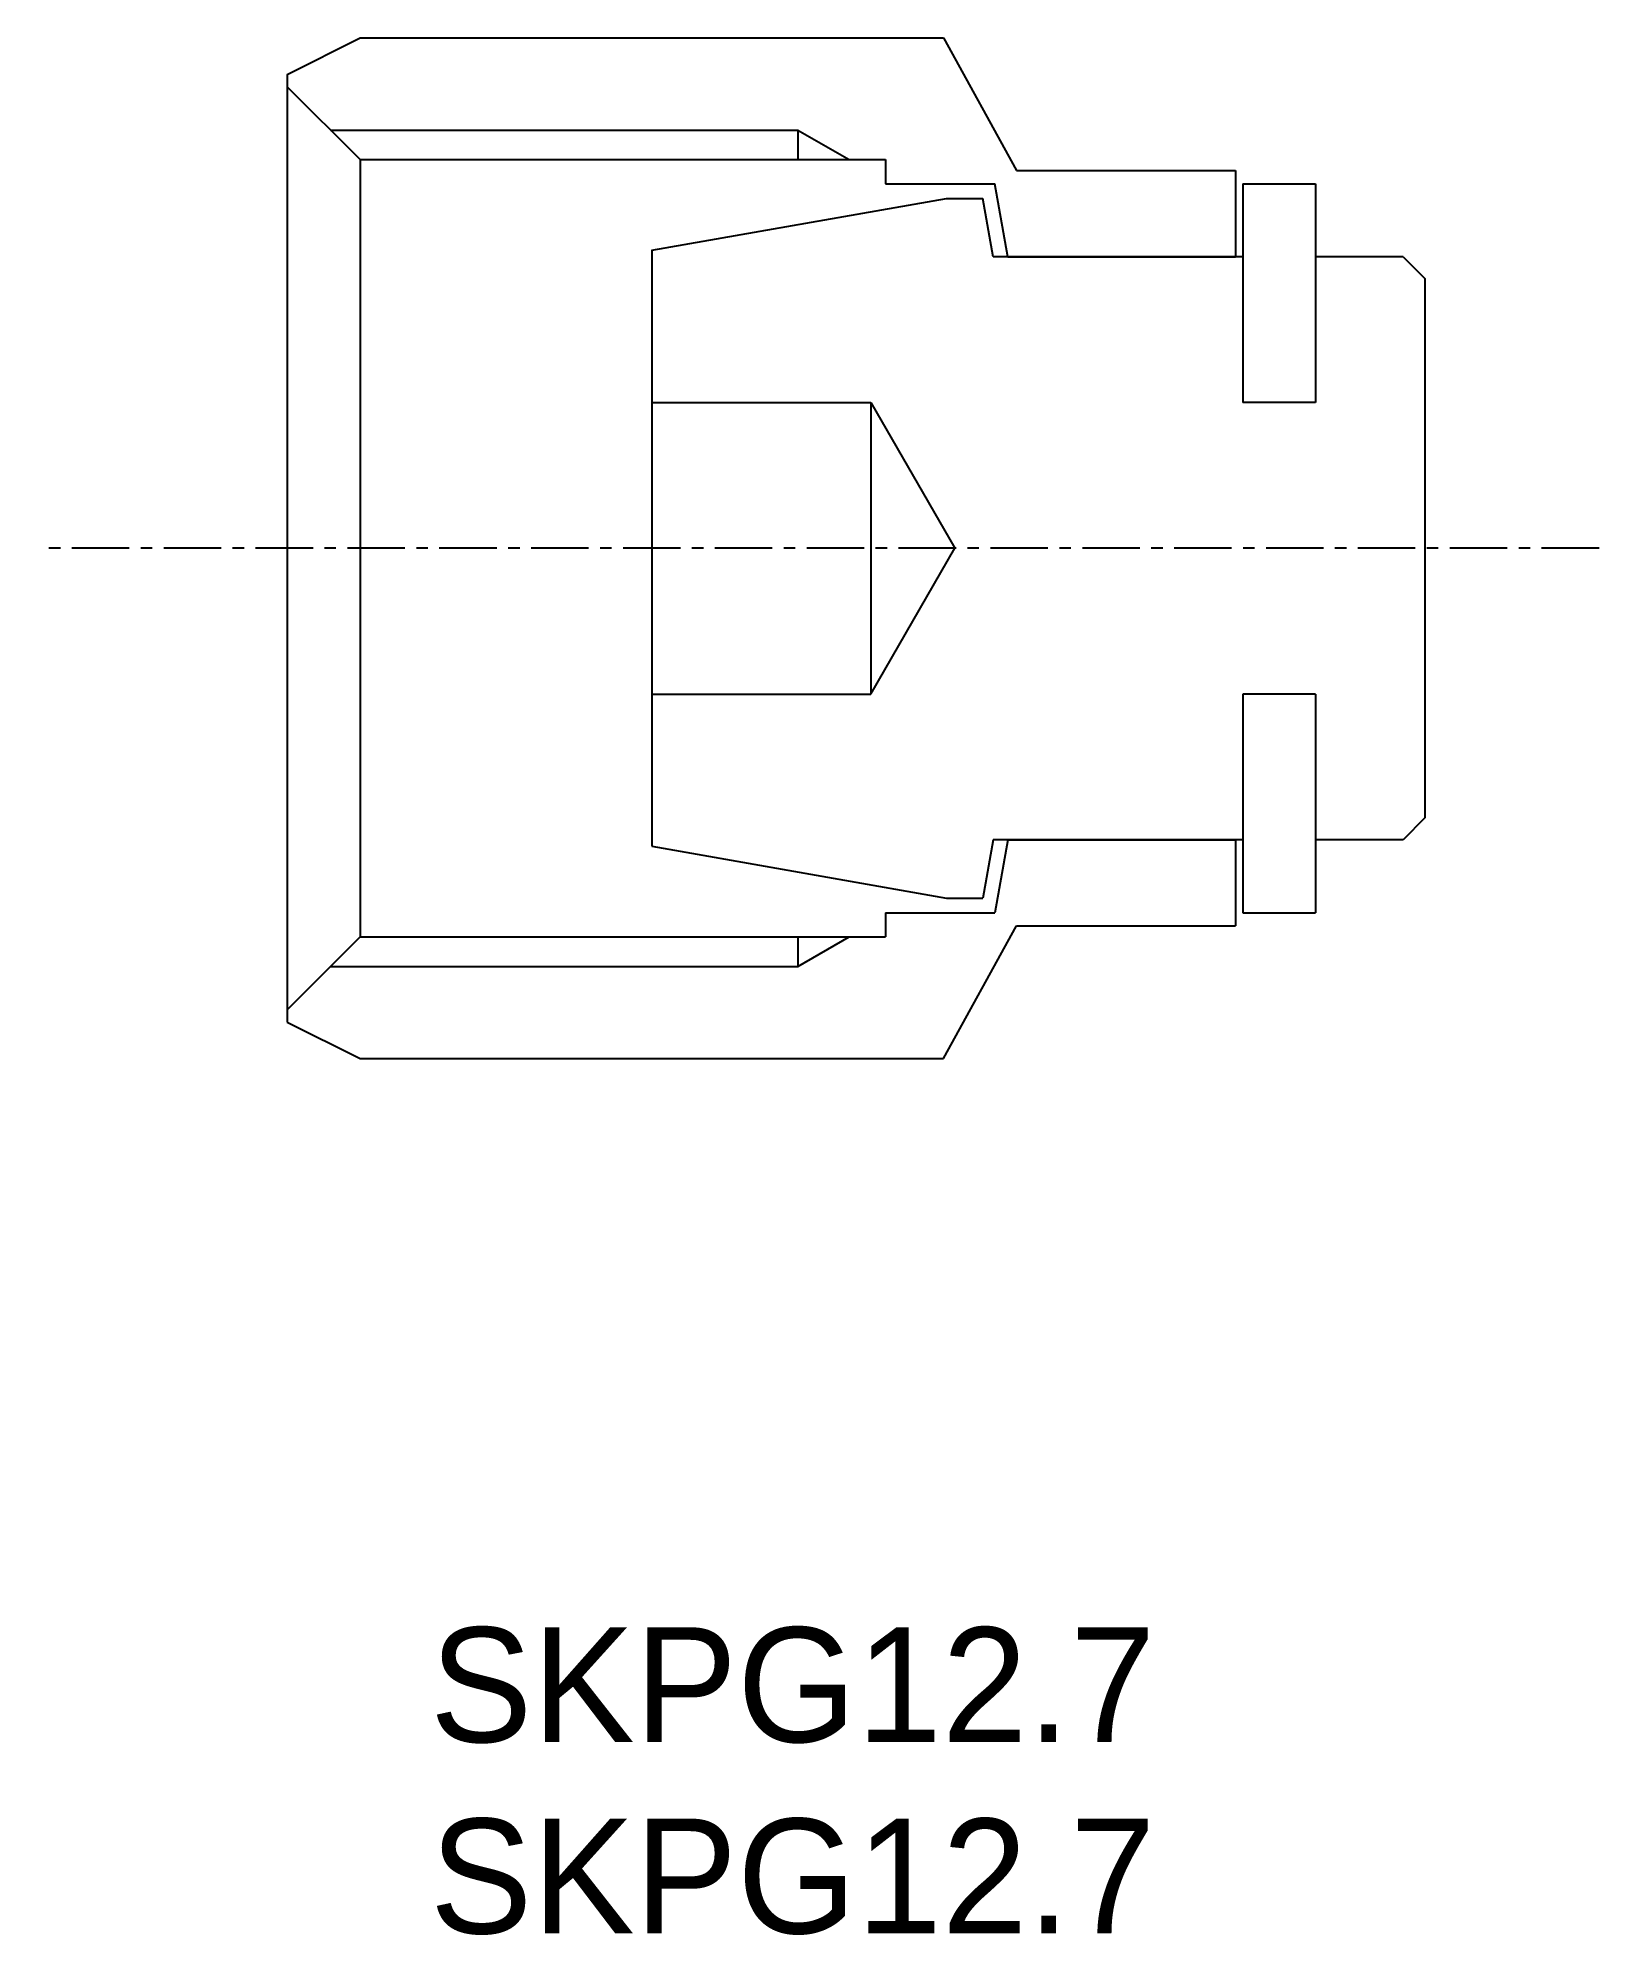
# Model space of a CAD drawing. Extents: x -294.1 to -260.1, y 92.7 to 134.
import ezdxf

# ---------------------------------------------------------------- set-up
doc = ezdxf.new("R2010")
doc.units = 0
doc.linetypes.add('CENTER', pattern=[2, 1.25, -0.25, 0.25, -0.25])
doc.layers.get('0').update_dxf_attribs({"linetype": 'CONTINUOUS'})
doc.layers.add('CENTER', color=1, linetype='CENTER')

msp = doc.modelspace()

# ---------------------------------------------------------------- linework, layer by layer
at = {"color": 7, "linetype": 'CONTINUOUS'}
for p, q in [((-288.661, 133.23), (-287.073, 134.024)), ((-287.073, 134.024), (-274.371, 134.024)), ((-274.371, 134.024), (-272.783, 131.135)), ((-288.661, 133.23), (-288.661, 130.203)), ((-287.073, 131.373), (-288.661, 132.961)), ((-277.546, 132.018), (-277.546, 131.373)), ((-287.073, 131.373), (-275.636, 131.373)), ((-287.073, 131.373), (-287.073, 114.444)), ((-275.636, 131.373), (-275.636, 130.846)), ((-272.783, 131.135), (-268.019, 131.135)), ((-268.019, 131.135), (-268.019, 129.259)), ((-275.636, 130.846), (-273.254, 130.846)), ((-272.974, 129.259), (-273.254, 130.846)), ((-267.86, 130.846), (-266.272, 130.846)), ((-267.86, 130.846), (-267.86, 126.084)), ((-266.272, 130.846), (-266.272, 126.084)), ((-288.661, 130.203), (-288.661, 115.614)), ((-280.722, 129.398), (-274.309, 130.529)), ((-274.309, 130.529), (-273.516, 130.529)), ((-273.292, 129.259), (-273.516, 130.529)), ((-280.722, 129.398), (-280.722, 116.419)), ((-267.86, 129.259), (-273.292, 129.259)), ((-272.974, 129.259), (-268.019, 129.259)), ((-264.367, 129.259), (-266.272, 129.259)), ((-264.367, 129.259), (-263.891, 128.782)), ((-263.891, 128.782), (-263.891, 117.035)), ((-280.722, 126.084), (-275.958, 126.084)), ((-275.958, 126.084), (-275.958, 119.733)), ((-275.958, 126.084), (-274.125, 122.909)), ((-266.272, 126.084), (-267.86, 126.084)), ((-275.958, 119.733), (-274.125, 122.909)), ((-280.722, 119.733), (-275.958, 119.733)), ((-267.86, 119.733), (-267.86, 114.971)), ((-266.272, 119.733), (-267.86, 119.733)), ((-266.272, 119.733), (-266.272, 114.971)), ((-263.891, 117.035), (-264.367, 116.559)), ((-273.292, 116.559), (-273.516, 115.288)), ((-267.86, 116.559), (-273.292, 116.559)), ((-272.974, 116.559), (-273.254, 114.971)), ((-272.974, 116.559), (-268.019, 116.559)), ((-268.019, 116.559), (-268.019, 114.682)), ((-264.367, 116.559), (-266.272, 116.559)), ((-280.722, 116.419), (-274.309, 115.288)), ((-288.661, 115.614), (-288.661, 112.588)), ((-274.309, 115.288), (-273.516, 115.288)), ((-275.636, 114.971), (-273.254, 114.971)), ((-275.636, 114.971), (-275.636, 114.444)), ((-267.86, 114.971), (-266.272, 114.971)), ((-274.371, 111.794), (-272.783, 114.682)), ((-272.783, 114.682), (-268.019, 114.682)), ((-287.073, 114.444), (-288.661, 112.856)), ((-287.073, 114.444), (-275.636, 114.444)), ((-277.546, 114.444), (-277.546, 113.799)), ((-288.661, 112.588), (-287.073, 111.794)), ((-287.073, 111.794), (-274.371, 111.794))]:
    msp.add_line(p, q, dxfattribs=at)
at = {"color": 3, "linetype": 'CONTINUOUS'}
for p, q in [((-287.718, 132.018), (-277.546, 132.018)), ((-277.546, 132.018), (-276.43, 131.373)), ((-277.546, 113.799), (-276.43, 114.444)), ((-287.718, 113.799), (-277.546, 113.799))]:
    msp.add_line(p, q, dxfattribs=at)
at = {"layer": 'CENTER', "color": 1, "linetype": 'CENTER'}
msp.add_line((-260.101, 122.909), (-294.09, 122.909), dxfattribs=at)

# ---------------------------------------------------------------- texts
at = {"color": 7, "linetype": 'CONTINUOUS'}
for p in [(-285.556, 96.907), (-285.556, 92.74)]:
    msp.add_text('SKPG12.7', height=2.5, dxfattribs=at).set_placement(p)

doc.saveas('drawing.dxf')
